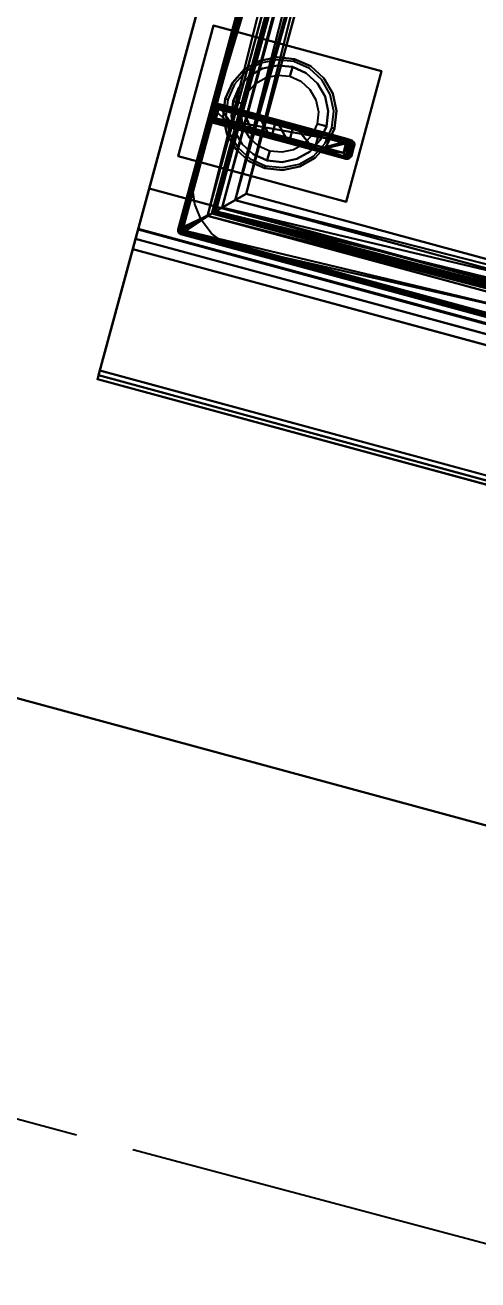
# Model space of a CAD drawing. Header units: millimetres. Extents: x 24907 to 30960, y 3978 to 9944.
# Drawn here: x 28257.7 to 28281.1, y 6856.5 to 6921.3 of the extents above; entities that cross this region are included whole.
import ezdxf

# ---------------------------------------------------------------- set-up
doc = ezdxf.new("R2010")
doc.units = ezdxf.units.MM
doc.linetypes.add('ACAD_ISO08W100', pattern=[36, 24, -3, 6, -3])
doc.linetypes.add('CONTINUA', pattern=[0])
doc.layers.get('DEFPOINTS').update_dxf_attribs({"linetype": 'CONTINUA'})
for name, color, linetype in [('200-EquipBlack-3d', 250, 'Continuous'), ('200-EquipBorder-2d', 9, 'Continuous'), ('200-EquipID-2d', 7, 'Continuous'), ('200-EquipInternal-2d', 252, 'Continuous'), ('200-EquipSteel-3d', 9, 'Continuous'), ('HG-031 Müşteri Mevcut', 30, 'Continuous')]:
    doc.layers.add(name, color=color, linetype=linetype)
doc.layers.add('200-InsPoint-3D', color=3, linetype='Continuous', plot=False)
doc.styles.add('ROMANS', font='micross.ttf')
doc.dimstyles.new('MSC Model 1-1', dxfattribs={"dimscale": 5, "dimtxt": 2.5, "dimasz": 2.5, "dimexe": 1.25, "dimexo": 0.625, "dimgap": 1, "dimtad": 1, "dimdec": 0, "dimdsep": 46, "dimtxsty": 'ROMANS', "dimcen": 2.5, "dimclrd": 256, "dimclre": 256, "dimclrt": 256, "dimadec": 0, "dimazin": 0, "dimtfac": 1, "dimtdec": 0, "dimtmove": 0, "dimatfit": 3, "dimfxl": 1, "dimtolj": 1, "dimtzin": 0, "dimarcsym": 0})

# ---------------------------------------------------------------- blocks, each defined once
blk = doc.blocks.new('ELECTROLUX-MC7-BODY1200X250')
at = {"layer": '200-EquipBorder-2d'}
for p, q in [((0, 0), (1200, 0)), ((0, -655), (0, 0))]:
    blk.add_line(p, q, dxfattribs=at)
at = {"layer": '200-EquipInternal-2d'}
blk.add_line((0, -80), (1200, -80), dxfattribs=at)
at = {"layer": '200-EquipSteel-3d'}
for points, invisible_edges in [([(0, -0.34, 912.22), (0, 0, 910.5), (1200, 0, 910.5), (1200, -0.34, 912.22)], 8), ([(0, 0, 902.7), (0, -0.13, 901.81), (1200, -0.13, 901.81), (1200, 0, 902.7)], 2), ([(0, -0.13, 901.81), (0, -0.54, 901.01), (1200, -0.54, 901.01), (1200, -0.13, 901.81)], 10), ([(0, -1.32, 913.68), (0, -0.34, 912.22), (1200, -0.34, 912.22), (1200, -1.32, 913.68)], 10), ([(0, -0.54, 901.01), (0, -1.19, 900.39), (1200, -1.19, 900.39), (1200, -0.54, 901.01)], 10), ([(0, -1.19, 900.39), (0, -2, 900), (1200, -2, 900), (1200, -1.19, 900.39)], 8), ([(0, -2.78, 914.66), (0, -1.32, 913.68), (1200, -1.32, 913.68), (1200, -2.78, 914.66)], 10), ([(0, -655, 650), (0, -655, 900), (0, -2, 900), (0, -102, 724)], 12), ([(0, -2, 900), (0, -2, 724), (0, -102, 724)], 8), ([(0, -4.5, 915), (0, -2.78, 914.66), (1200, -2.78, 914.66), (1200, -4.5, 915)], 2), ([(0, -71.6, 914.58), (0, -69.5, 915), (1200, -69.5, 915), (1200, -71.6, 914.58)], 8), ([(0, -73.39, 913.39), (0, -71.6, 914.58), (1200, -71.6, 914.58), (1200, -73.39, 913.39)], 10), ([(0, -74.58, 911.6), (0, -73.39, 913.39), (1200, -73.39, 913.39), (1200, -74.58, 911.6)], 10), ([(0, -75, 909.5), (0, -74.58, 911.6), (1200, -74.58, 911.6), (1200, -75, 909.5)], 2), ([(0, -75.45, 903.59), (0, -75, 905.7), (1200, -75, 905.7), (1200, -75.45, 903.59)], 8), ([(0, -76.64, 901.78), (0, -75.45, 903.59), (1200, -75.45, 903.59), (1200, -76.64, 901.78)], 10), ([(0, -78.4, 900.53), (0, -76.64, 901.78), (1200, -76.64, 901.78), (1200, -78.4, 900.53)], 10), ([(0, -80.5, 900), (0, -78.4, 900.53), (1200, -78.4, 900.53), (1200, -80.5, 900)], 2), ([(0, -102, 724), (0, -655, 650), (0, -102, 650)], 1)]:
    blk.add_3dface(points, dxfattribs=dict(at, invisible_edges=invisible_edges))
for points in [[(0, 0, 910.5), (0, 0, 902.7), (1200, 0, 902.7), (1200, 0, 910.5)], [(0, -2, 724), (0, -2, 900), (1200, -2, 900), (1200, -2, 724)], [(0, -102, 724), (0, -2, 724), (1200, -2, 724), (1200, -102, 724)], [(0, -69.5, 915), (0, -4.5, 915), (1200, -4.5, 915), (1200, -69.5, 915)], [(0, -75, 905.7), (0, -75, 909.5), (1200, -75, 909.5), (1200, -75, 905.7)], [(0, -655, 650), (0, -102, 650), (1200, -102, 650), (1200, -655, 650)], [(0, -102, 650), (1200, -102, 650), (1200, -102, 724), (0, -102, 724)]]:
    blk.add_3dface(points, dxfattribs=at)
at = {"layer": '200-InsPoint-3D'}
blk.add_point((0, 0), dxfattribs=at)
blk = doc.blocks.new('ELECTROLUX-MC7-TOPFYERBRURNERS6')
at = {"layer": '200-EquipInternal-2d'}
for p, q in [((378, -83.5), (22, -83.5)), ((20, -651.5), (20, -85.5)), ((20, -151), (20, -146)), ((20, -151), (20, -146)), ((22, -151), (22, -146)), ((82.81, -146), (22, -146)), ((22.47, -143.5), (82.76, -143.5)), ((82.76, -143.5), (91.91, -143.5)), ((82.81, -151), (82.81, -146)), ((92.02, -146), (82.81, -146)), ((94.04, -143.5), (91.91, -143.5)), ((92.02, -146), (92.02, -151)), ((94.37, -146), (96.48, -146)), ((94.37, -151), (94.37, -146)), ((96.48, -146), (96.48, -151)), ((22, -151), (82.81, -151)), ((82.76, -153.5), (22.47, -153.5)), ((91.91, -153.5), (82.76, -153.5)), ((82.81, -151), (92.02, -151)), ((91.91, -153.5), (94.04, -153.5)), ((96.48, -151), (94.37, -151))]:
    blk.add_line(p, q, dxfattribs=at)
blk.add_lwpolyline([(48.98, -112.48), (351.02, -112.48), (351.02, -624.52), (48.98, -624.52)], close=True, dxfattribs=at)
blk.add_arc((22, -85.5), 2, 90, 180, dxfattribs=at)
for centre, major_axis, ratio, start_param, end_param in [((22.47, -146), (0, 2.5), 0.948965, 0, 0.895145), ((82.76, -146), (0, 2.5), 0.02182, 4.712389, 6.283185), ((91.91, -146), (0, 2.5), 0.84544, -0.894481, 0), ((91.91, -146), (2.5, 2.5), 0.02182, 4.734206, 5.410521), ((91.91, -146), (-1.92, 1.92), 0.8391, 4.014257, 4.690572), ((22.47, -151), (0, 2.5), 0.948965, 2.246448, 3.141593), ((82.76, -151), (0, 2.5), 0.02182, 3.141593, 4.712389), ((91.91, -151), (0, 2.5), 0.84544, 3.141593, 4.036074), ((91.91, -151), (-2.5, 2.5), 0.02182, 4.014257, 4.690572), ((91.91, -151), (1.92, 1.92), 0.8391, 4.734206, 5.410521)]:
    blk.add_ellipse(centre, major_axis=major_axis, ratio=ratio, start_param=start_param, end_param=end_param, dxfattribs=at)
for points, knots in [([(20.62, -144.44), (20.45, -144.64), (20.31, -144.87), (20.14, -145.25), (20.09, -145.41), (20.03, -145.71), (20.01, -145.86), (20, -146)], [11.858599, 11.858599, 11.858599, 11.858599, 12.773425, 12.773425, 13.35037, 13.35037, 13.927314, 13.927314, 13.927314, 13.927314]), ([(22, -146), (21.87, -145.86), (21.74, -145.71), (21.47, -145.41), (21.33, -145.25), (20.99, -144.87), (20.79, -144.64), (20.62, -144.44)], [0, 0, 0, 0, 0.576945, 0.576945, 1.153889, 1.153889, 2.068716, 2.068716, 2.068716, 2.068716]), ([(96.48, -146), (96.48, -145.84), (96.46, -145.68), (96.4, -145.36), (96.35, -145.2), (96.23, -144.89), (96.15, -144.74), (95.97, -144.47), (95.87, -144.34), (95.65, -144.12), (95.53, -144.02), (95.26, -143.83), (95.12, -143.75), (94.82, -143.63), (94.66, -143.58), (94.35, -143.51), (94.19, -143.5), (94.04, -143.5)], [15.096253, 15.096253, 15.096253, 15.096253, 15.567018, 15.567018, 16.037783, 16.037783, 16.508548, 16.508548, 16.979314, 16.979314, 17.45135, 17.45135, 17.923386, 17.923386, 18.395422, 18.395422, 18.867458, 18.867458, 18.867458, 18.867458]), ([(20, -151), (20.01, -151.14), (20.03, -151.29), (20.09, -151.59), (20.14, -151.75), (20.31, -152.13), (20.45, -152.36), (20.62, -152.56)], [0, 0, 0, 0, 0.576945, 0.576945, 1.153889, 1.153889, 2.068716, 2.068716, 2.068716, 2.068716]), ([(20.62, -152.56), (20.79, -152.36), (20.99, -152.13), (21.33, -151.75), (21.47, -151.59), (21.74, -151.29), (21.87, -151.14), (22, -151)], [11.858599, 11.858599, 11.858599, 11.858599, 12.773425, 12.773425, 13.35037, 13.35037, 13.927314, 13.927314, 13.927314, 13.927314]), ([(94.04, -153.5), (94.19, -153.5), (94.35, -153.49), (94.66, -153.42), (94.82, -153.37), (95.12, -153.25), (95.26, -153.17), (95.53, -152.98), (95.65, -152.88), (95.87, -152.66), (95.97, -152.53), (96.15, -152.26), (96.23, -152.11), (96.35, -151.8), (96.4, -151.64), (96.46, -151.32), (96.48, -151.16), (96.48, -151)], [3.776921, 3.776921, 3.776921, 3.776921, 4.248957, 4.248957, 4.720993, 4.720993, 5.193029, 5.193029, 5.665065, 5.665065, 6.135831, 6.135831, 6.606596, 6.606596, 7.077361, 7.077361, 7.548126, 7.548126, 7.548126, 7.548126])]:
    blk.add_open_spline(points, degree=3, knots=knots, dxfattribs=at)
at = {"layer": '200-EquipSteel-3d'}
for points, invisible_edges in [([(54.11, -83.5, 900), (45.37, -84.65, 900), (0, -80.5, 900)], 10), ([(45.37, -84.65, 900), (37.22, -88.02, 900), (0, -80.5, 900)], 10), ([(37.22, -88.02, 900), (30.23, -93.39, 900), (0, -80.5, 900)], 10), ([(30.23, -93.39, 900), (24.86, -100.38, 900), (0, -80.5, 900)], 10), ([(24.86, -100.38, 900), (21.49, -108.53, 900), (0, -80.5, 900)], 10), ([(21.49, -108.53, 900), (20.34, -117.26, 900), (0, -80.5, 900)], 10), ([(0, -80.5, 900), (20.34, -117.26, 900), (20.34, -619.74, 900), (0, -655, 900)], 5), ([(400, -80.5, 900), (345.89, -83.5, 900), (54.11, -83.5, 900), (0, -80.5, 900)], 5)]:
    blk.add_3dface(points, dxfattribs=dict(at, invisible_edges=invisible_edges))
at = {"layer": '200-EquipBlack-3d'}
mesh = blk.add_polyface(dxfattribs=at)
corners = [(379.78, -85.71, 904.1), (380, -85.5, 900), (379.52, -84.72, 904.14), (379.73, -84.5, 900), (378, -83.5, 900), (378.78, -83.98, 904.14), (379, -83.77, 900), (377.79, -83.72, 904.1), (379.48, -85.71, 905.06), (379.29, -84.85, 905), (378.65, -85.21, 905.73), (378.76, -85.71, 905.75), (378.65, -84.21, 905), (377.79, -84.02, 905.06), (378.29, -84.85, 905.73), (377.79, -84.74, 905.75), (377.79, -85.71, 906), (22.21, -85.71, 906), (22.21, -84.74, 905.75), (22.21, -84.02, 905.06), (22.21, -83.72, 904.1), (22, -83.5, 900), (365.45, -638.95, 900), (22, -653.5, 900), (34.55, -638.95, 900), (365.45, -98.05, 900), (380, -651.5, 900), (34.55, -98.05, 900), (20, -85.5, 900), (21, -83.77, 900), (379.73, -652.5, 900), (379, -653.23, 900), (378, -653.5, 900), (20, -651.5, 900), (20.27, -652.5, 900), (21, -653.23, 900), (20.27, -84.5, 900), (21.22, -83.98, 904.14), (20.48, -84.72, 904.14), (20.22, -85.71, 904.1), (21.35, -84.21, 905), (21.71, -84.85, 905.73), (20.71, -84.85, 905), (20.52, -85.71, 905.06), (21.35, -85.21, 905.73), (21.24, -85.71, 905.75), (22.21, -651.29, 906), (21.24, -651.29, 905.75), (20.52, -651.29, 905.06), (20.22, -651.29, 904.1), (20.48, -652.28, 904.14), (21.22, -653.02, 904.14), (22.21, -653.28, 904.1), (20.71, -652.15, 905), (21.35, -651.79, 905.73), (21.35, -652.79, 905), (22.21, -652.98, 905.06), (21.71, -652.15, 905.73), (22.21, -652.26, 905.75), (35.55, -637.95, 899.73), (35.55, -99.05, 899.73), (36.28, -99.78, 899), (36.28, -637.22, 899), (38.88, -634.62, 902.5), (38.88, -102.38, 902.5), (36.31, -637.19, 905.06), (36.31, -99.81, 905.06), (32.81, -96.31, 906), (32.81, -640.69, 906), (48.98, -624.52, 885), (48.98, -112.48, 885), (44.36, -107.86, 885), (44.36, -629.14, 885), (377.79, -653.28, 904.1), (377.79, -652.98, 905.06), (377.79, -651.29, 906), (377.79, -652.26, 905.75), (363.72, -637.22, 899), (364.45, -637.95, 899.73), (364.45, -99.05, 899.73), (363.72, -99.78, 899), (367.19, -640.69, 906), (367.19, -96.31, 906), (378.78, -653.02, 904.14), (379.52, -652.28, 904.14), (379.78, -651.29, 904.1), (378.65, -652.79, 905), (378.29, -652.15, 905.73), (379.29, -652.15, 905), (379.48, -651.29, 905.06), (378.65, -651.79, 905.73), (378.76, -651.29, 905.75), (361.12, -634.62, 902.5), (351.02, -624.52, 885), (363.69, -637.19, 905.06), (355.64, -629.14, 885), (355.64, -107.86, 885), (351.02, -112.48, 885), (361.12, -102.38, 902.5), (363.69, -99.81, 905.06)]
mesh.append_faces([[corners[k] for k in face] for face in [(16, 10, 14), (17, 41, 44), (46, 54, 57), (75, 87, 90)]])
mesh.append_faces([[corners[k] for k in face] for face in [(4, 5, 6), (8, 10, 11), (16, 11, 10), (15, 16, 14), (7, 19, 13), (13, 18, 15), (28, 38, 36), (19, 41, 18), (17, 18, 41), (45, 17, 44), (39, 48, 43), (43, 47, 45), (23, 51, 35), (48, 54, 47), (46, 47, 54), (58, 46, 57), (52, 74, 56), (76, 56, 74), (26, 84, 30), (74, 87, 76), (85, 88, 84), (88, 87, 86), (75, 76, 87), (91, 75, 90), (85, 8, 89), (11, 89, 8)]], dxfattribs={"vtx0": -1})
mesh.append_faces([[corners[k] for k in face] for face in [(16, 15, 17), (22, 23, 24), (25, 26, 22), (27, 21, 25), (21, 28, 29), (6, 1, 4), (4, 25, 21), (24, 28, 27), (35, 33, 23), (26, 25, 1), (23, 22, 32), (17, 45, 46), (75, 81, 46), (81, 16, 82), (46, 67, 17), (17, 82, 16), (93, 72, 69), (72, 93, 95), (70, 71, 97), (97, 95, 93)]], dxfattribs={"vtx0": -1, "vtx1": -1})
mesh.append_faces([[corners[k] for k in face] for face in [(21, 27, 28), (4, 1, 25), (26, 32, 22), (24, 23, 33)]], dxfattribs={"vtx0": -1, "vtx1": -1, "vtx2": -1})
mesh.append_faces([[corners[k] for k in face] for face in [(17, 15, 18), (24, 33, 28), (46, 45, 47), (75, 58, 76), (16, 91, 11)]], dxfattribs={"vtx0": -1, "vtx2": -1})
mesh.append_faces([[corners[k] for k in face] for face in [(0, 1, 2), (5, 2, 6), (8, 0, 9), (5, 12, 2), (5, 7, 12), (12, 13, 14), (12, 14, 9), (2, 9, 0), (10, 9, 14), (19, 18, 13), (4, 21, 7), (30, 31, 26), (34, 33, 35), (20, 21, 37), (38, 37, 36), (19, 20, 40), (38, 42, 37), (38, 39, 42), (42, 43, 44), (42, 44, 40), (37, 40, 20), (41, 40, 44), (48, 47, 43), (28, 33, 39), (49, 33, 50), (51, 50, 35), (48, 49, 53), (51, 55, 50), (51, 52, 55), (55, 56, 57), (55, 57, 53), (50, 53, 49), (54, 53, 57), (24, 27, 59), (61, 62, 60), (63, 64, 65), (67, 68, 66), (69, 70, 63), (61, 71, 62), (73, 74, 52), (58, 56, 76), (32, 73, 23), (62, 77, 59), (22, 24, 78), (27, 25, 60), (80, 61, 79), (73, 32, 83), (84, 83, 30), (74, 73, 86), (88, 89, 90), (88, 86, 84), (83, 84, 86), (92, 93, 63), (68, 81, 65), (92, 63, 94), (72, 95, 62), (95, 96, 77), (98, 97, 92), (81, 82, 94), (98, 92, 99), (77, 80, 78), (25, 22, 79), (0, 8, 85), (91, 89, 11), (80, 96, 61), (70, 97, 64), (64, 98, 66), (82, 67, 99), (1, 0, 26)]], dxfattribs={"vtx1": -1})
mesh.append_faces([[corners[k] for k in face] for face in [(31, 32, 26), (75, 46, 58), (75, 16, 81), (81, 68, 46), (68, 67, 46), (67, 82, 17), (70, 69, 71), (72, 71, 69), (71, 96, 97), (96, 95, 97), (16, 75, 91)]], dxfattribs={"vtx1": -1, "vtx2": -1})
mesh.append_faces([[corners[k] for k in face] for face in [(1, 3, 2), (4, 7, 5), (2, 3, 6), (8, 9, 10), (7, 13, 12), (12, 9, 2), (13, 15, 14), (7, 20, 19), (21, 20, 7), (6, 3, 1), (28, 36, 29), (21, 29, 37), (28, 39, 38), (37, 29, 36), (19, 40, 41), (39, 43, 42), (42, 40, 37), (43, 45, 44), (39, 49, 48), (33, 49, 39), (33, 34, 50), (23, 52, 51), (50, 34, 35), (48, 53, 54), (52, 56, 55), (55, 53, 50), (56, 58, 57), (27, 60, 59), (62, 59, 60), (64, 66, 65), (68, 65, 66), (70, 64, 63), (71, 72, 62), (73, 52, 23), (77, 78, 59), (24, 59, 78), (25, 79, 60), (61, 60, 79), (32, 31, 83), (26, 85, 84), (83, 31, 30), (74, 86, 87), (73, 83, 86), (85, 89, 88), (88, 90, 87), (89, 91, 90), (93, 69, 63), (81, 94, 65), (63, 65, 94), (95, 77, 62), (96, 80, 77), (97, 93, 92), (82, 99, 94), (92, 94, 99), (80, 79, 78), (22, 78, 79), (96, 71, 61), (97, 98, 64), (98, 99, 66), (67, 66, 99), (0, 85, 26)]], dxfattribs={"vtx2": -1})
mesh = blk.add_polyface(dxfattribs=at)
corners = [(92.02, -146, 934.6), (93.56, -152.56, 933.98), (93.56, -144.44, 933.98), (92.02, -151, 934.6), (94.37, -151, 932.53), (94.37, -146, 932.53), (96.29, -145.04, 920.55), (96.48, -146, 920.59), (95.76, -144.23, 920.43), (92.82, -143.75, 933.14), (94.04, -143.5, 920), (91.91, -143.5, 932.1), (94.97, -143.69, 920.24), (96.48, -151, 920.59), (96.29, -151.96, 920.55), (92.82, -153.25, 933.14), (95.76, -152.77, 920.43), (94.97, -153.31, 920.24), (94.04, -153.5, 920), (91.91, -153.5, 932.1), (82.76, -143.5, 932.5), (77.27, -143.5, 912.68), (24.21, -143.5, 932.5), (53.98, -143.5, 885), (36.28, -143.5, 899), (63.49, -143.5, 900.63), (44.36, -143.5, 885), (35.83, -143.5, 899.53), (35.23, -143.5, 899.88), (22.5, -143.5, 900), (34.55, -143.5, 900), (77.27, -153.5, 912.68), (53.98, -153.5, 885), (63.49, -153.5, 900.63), (82.76, -153.5, 932.5), (22.5, -153.5, 900), (34.55, -153.5, 900), (24.21, -153.5, 932.5), (35.23, -153.5, 899.88), (35.83, -153.5, 899.53), (44.36, -153.5, 885), (36.28, -153.5, 899), (21.73, -151, 933.1), (20, -151, 900), (21.9, -151.8, 933.81), (21.25, -153.17, 900), (22.36, -152.56, 934.45), (20.34, -152.25, 900), (23.18, -153.25, 933.58), (20, -146, 900), (21.73, -146, 933.1), (20.34, -144.75, 900), (21.25, -143.83, 900), (82.81, -152.25, 934.67), (82.81, -151, 935), (82.79, -153.17, 933.75), (23.02, -151.8, 934.87), (23.73, -151, 935), (82.81, -146, 935), (23.73, -146, 935), (22.36, -144.44, 934.45), (23.02, -145.2, 934.87), (21.9, -145.2, 933.81), (23.18, -143.75, 933.58), (82.79, -143.83, 933.75), (82.81, -144.75, 934.67)]
mesh.append_faces([[corners[k] for k in face] for face in [(5, 6, 2), (5, 7, 6), (6, 8, 2), (13, 4, 14), (16, 14, 1), (1, 14, 4), (42, 43, 44), (45, 46, 47), (46, 45, 48), (46, 44, 47), (44, 43, 47), (1, 55, 15), (48, 55, 46), (46, 53, 56), (57, 56, 54), (50, 62, 49), (49, 62, 51), (63, 52, 60), (52, 51, 60), (60, 51, 62), (61, 65, 60), (59, 58, 61), (60, 64, 63), (9, 64, 2)]])
mesh.append_faces([[corners[k] for k in face] for face in [(0, 1, 2), (15, 16, 1), (16, 15, 17), (19, 17, 15), (32, 25, 33), (35, 48, 45), (35, 30, 36), (3, 53, 1), (53, 55, 1), (55, 53, 46), (58, 65, 61), (65, 64, 60), (64, 65, 2), (65, 0, 2)]], dxfattribs={"vtx0": -1})
mesh.append_faces([[corners[k] for k in face] for face in [(20, 21, 22), (23, 24, 25), (25, 22, 21), (30, 22, 28), (12, 17, 10), (17, 12, 16), (6, 14, 8), (8, 16, 12), (18, 34, 31), (37, 31, 34), (51, 29, 49), (49, 30, 43)]], dxfattribs={"vtx0": -1, "vtx1": -1})
mesh.append_faces([[corners[k] for k in face] for face in [(25, 28, 22), (37, 38, 33), (35, 43, 30)]], dxfattribs={"vtx0": -1, "vtx1": -1, "vtx2": -1})
mesh.append_faces([[corners[k] for k in face] for face in [(37, 33, 31), (33, 39, 41), (34, 15, 55), (34, 55, 48), (58, 54, 3), (54, 58, 59), (20, 63, 64), (20, 64, 9)]], dxfattribs={"vtx0": -1, "vtx2": -1})
mesh.append_faces([[corners[k] for k in face] for face in [(1, 4, 2), (2, 8, 9), (10, 11, 12), (12, 9, 8), (4, 13, 5), (18, 17, 19), (11, 10, 20), (29, 22, 30), (7, 13, 6), (10, 18, 21), (25, 21, 33), (19, 34, 18), (35, 36, 37), (40, 32, 41), (37, 48, 35), (43, 42, 49), (45, 47, 35), (19, 15, 34), (37, 34, 48), (0, 58, 3), (57, 54, 59), (42, 44, 50), (46, 60, 44), (60, 46, 61), (59, 61, 57), (62, 50, 44), (22, 29, 63), (22, 63, 20), (11, 20, 9), (26, 23, 40), (24, 26, 41), (36, 30, 38), (24, 41, 27), (39, 38, 27)]], dxfattribs={"vtx1": -1})
mesh.append_faces([[corners[k] for k in face] for face in [(10, 21, 20), (24, 27, 25), (27, 28, 25), (13, 14, 6), (14, 16, 8), (36, 38, 37), (38, 39, 33), (32, 33, 41), (47, 43, 35), (29, 30, 49), (3, 54, 53), (58, 0, 65)]], dxfattribs={"vtx1": -1, "vtx2": -1})
mesh.append_faces([[corners[k] for k in face] for face in [(0, 3, 1), (4, 5, 2), (11, 9, 12), (13, 7, 5), (23, 26, 24), (17, 18, 10), (18, 31, 21), (32, 23, 25), (21, 31, 33), (42, 50, 49), (51, 52, 29), (54, 56, 53), (46, 56, 61), (60, 62, 44), (61, 56, 57), (29, 52, 63), (23, 32, 40), (26, 40, 41), (30, 28, 38), (41, 39, 27), (38, 28, 27)]], dxfattribs={"vtx2": -1})
blk = doc.blocks.new('E7GCGL6C00')
for name in ['ELECTROLUX-MC7-BODY1200X250', 'ELECTROLUX-MC7-TOPFYERBRURNERS6']:
    blk.add_blockref(name, (0, 0))
blk = doc.blocks.new('PQ-MC-LEG200')
at = {"layer": '200-EquipSteel-3d'}
for points in [[(-45, -35, 198), (-45, 35, 198), (45, 35, 198), (45, -35, 198)], [(-45, -35, 200), (45, -35, 200), (45, 35, 200), (-45, 35, 200)], [(-45, 35, 198), (-45, 35, 200), (45, 35, 200), (45, 35, 198)], [(-45, -35, 198), (-45, -35, 200), (-45, 35, 200), (-45, 35, 198)], [(45, -35, 198), (45, 35, 198), (45, 35, 200), (45, -35, 200)], [(-45, -35, 198), (45, -35, 198), (45, -35, 200), (-45, -35, 200)]]:
    blk.add_3dface(points, dxfattribs=at)
for points, invisible_edges in [([(-17.19, 23.66, 198), (-17.19, 23.66, 71), (-9.04, 27.82, 71), (-9.04, 27.82, 198)], 5), ([(-17.19, 23.66, 71), (-16.41, 22.58, 66), (-8.62, 26.54, 66), (-9.04, 27.82, 71)], 5), ([(-9.04, 27.82, 198), (-9.04, 27.82, 71), (0, 29.25, 71), (0, 29.25, 198)], 1), ([(-9.04, 27.82, 71), (-8.62, 26.54, 66), (0, 27.91, 66), (0, 29.25, 71)], 1), ([(0, 29.25, 198), (0, 29.25, 71), (9.04, 27.82, 71), (9.04, 27.82, 198)], 4), ([(0, 29.25, 71), (0, 27.91, 66), (8.62, 26.54, 66), (9.04, 27.82, 71)], 4), ([(9.04, 27.82, 71), (8.62, 26.54, 66), (16.41, 22.58, 66), (17.19, 23.66, 71)], 5), ([(9.04, 27.82, 198), (9.04, 27.82, 71), (17.19, 23.66, 71), (17.19, 23.66, 198)], 5), ([(-23.66, 17.19, 198), (-23.66, 17.19, 71), (-17.19, 23.66, 71), (-17.19, 23.66, 198)], 5), ([(-23.66, 17.19, 71), (-22.58, 16.41, 66), (-16.41, 22.58, 66), (-17.19, 23.66, 71)], 5), ([(-14.69, 20.23, 66), (-14.69, 20.23, 5), (-20.23, 14.69, 5), (-20.23, 14.69, 66)], 5), ([(-14.69, 20.23, 5), (-13.83, 19.04, 1.46), (-19.04, 13.83, 1.46), (-20.23, 14.69, 5)], 7), ([(-7.73, 23.78, 66), (-7.73, 23.78, 5), (-14.69, 20.23, 5), (-14.69, 20.23, 66)], 5), ([(-7.73, 23.78, 5), (-7.27, 22.38, 1.46), (-13.83, 19.04, 1.46), (-14.69, 20.23, 5)], 7), ([(-7.27, 22.38, 1.46), (-6.18, 19.02), (-11.76, 16.18), (-13.83, 19.04, 1.46)], 13), ([(0, 25, 66), (0, 25, 5), (-7.73, 23.78, 5), (-7.73, 23.78, 66)], 4), ([(0, 25, 5), (0, 23.54, 1.46), (-7.27, 22.38, 1.46), (-7.73, 23.78, 5)], 6), ([(0, 23.54, 1.46), (0, 20), (-6.18, 19.02), (-7.27, 22.38, 1.46)], 12), ([(7.73, 23.78, 66), (7.73, 23.78, 5), (0, 25, 5), (0, 25, 66)], 1), ([(7.73, 23.78, 5), (7.27, 22.38, 1.46), (0, 23.54, 1.46), (0, 25, 5)], 3), ([(7.27, 22.38, 1.46), (6.18, 19.02), (0, 20), (0, 23.54, 1.46)], 9), ([(13.83, 19.04, 1.46), (11.76, 16.18), (6.18, 19.02), (7.27, 22.38, 1.46)], 13), ([(14.69, 20.23, 5), (13.83, 19.04, 1.46), (7.27, 22.38, 1.46), (7.73, 23.78, 5)], 7), ([(14.69, 20.23, 66), (14.69, 20.23, 5), (7.73, 23.78, 5), (7.73, 23.78, 66)], 5), ([(20.23, 14.69, 5), (19.04, 13.83, 1.46), (13.83, 19.04, 1.46), (14.69, 20.23, 5)], 7), ([(20.23, 14.69, 66), (20.23, 14.69, 5), (14.69, 20.23, 5), (14.69, 20.23, 66)], 5), ([(17.19, 23.66, 71), (16.41, 22.58, 66), (22.58, 16.41, 66), (23.66, 17.19, 71)], 5), ([(17.19, 23.66, 198), (17.19, 23.66, 71), (23.66, 17.19, 71), (23.66, 17.19, 198)], 5), ([(-27.82, 9.04, 198), (-27.82, 9.04, 71), (-23.66, 17.19, 71), (-23.66, 17.19, 198)], 5), ([(-27.82, 9.04, 71), (-26.54, 8.62, 66), (-22.58, 16.41, 66), (-23.66, 17.19, 71)], 5), ([(-20.23, 14.69, 66), (-20.23, 14.69, 5), (-23.78, 7.73, 5), (-23.78, 7.73, 66)], 5), ([(-20.23, 14.69, 5), (-19.04, 13.83, 1.46), (-22.38, 7.27, 1.46), (-23.78, 7.73, 5)], 7), ([(-19.04, 13.83, 1.46), (-16.18, 11.76), (-19.02, 6.18), (-22.38, 7.27, 1.46)], 13), ([(-13.83, 19.04, 1.46), (-11.76, 16.18), (-16.18, 11.76), (-19.04, 13.83, 1.46)], 13), ([(19.04, 13.83, 1.46), (16.18, 11.76), (11.76, 16.18), (13.83, 19.04, 1.46)], 13), ([(22.38, 7.27, 1.46), (19.02, 6.18), (16.18, 11.76), (19.04, 13.83, 1.46)], 13), ([(23.78, 7.73, 5), (22.38, 7.27, 1.46), (19.04, 13.83, 1.46), (20.23, 14.69, 5)], 7), ([(23.78, 7.73, 66), (23.78, 7.73, 5), (20.23, 14.69, 5), (20.23, 14.69, 66)], 5), ([(23.66, 17.19, 71), (22.58, 16.41, 66), (26.54, 8.62, 66), (27.82, 9.04, 71)], 5), ([(23.66, 17.19, 198), (23.66, 17.19, 71), (27.82, 9.04, 71), (27.82, 9.04, 198)], 5), ([(-29.25, 0, 198), (-29.25, 0, 71), (-27.82, 9.04, 71), (-27.82, 9.04, 198)], 4), ([(-29.25, 0, 71), (-27.91, 0, 66), (-26.54, 8.62, 66), (-27.82, 9.04, 71)], 4), ([(-23.78, 7.73, 66), (-23.78, 7.73, 5), (-25, 0, 5), (-25, 0, 66)], 1), ([(-23.78, 7.73, 5), (-22.38, 7.27, 1.46), (-23.54, 0, 1.46), (-25, 0, 5)], 3), ([(-22.38, 7.27, 1.46), (-19.02, 6.18), (-20, 0), (-23.54, 0, 1.46)], 9), ([(23.54, 0, 1.46), (20, 0), (19.02, 6.18), (22.38, 7.27, 1.46)], 12), ([(25, 0, 5), (23.54, 0, 1.46), (22.38, 7.27, 1.46), (23.78, 7.73, 5)], 6), ([(25, 0, 66), (25, 0, 5), (23.78, 7.73, 5), (23.78, 7.73, 66)], 4), ([(27.82, 9.04, 71), (26.54, 8.62, 66), (27.91, 0, 66), (29.25, 0, 71)], 1), ([(27.82, 9.04, 198), (27.82, 9.04, 71), (29.25, 0, 71), (29.25, 0, 198)], 1), ([(-27.82, -9.04, 198), (-27.82, -9.04, 71), (-29.25, 0, 71), (-29.25, 0, 198)], 1), ([(-27.82, -9.04, 71), (-26.54, -8.62, 66), (-27.91, 0, 66), (-29.25, 0, 71)], 1), ([(-25, 0, 66), (-25, 0, 5), (-23.78, -7.73, 5), (-23.78, -7.73, 66)], 4), ([(-25, 0, 5), (-23.54, 0, 1.46), (-22.38, -7.27, 1.46), (-23.78, -7.73, 5)], 6), ([(-23.54, 0, 1.46), (-20, 0), (-19.02, -6.18), (-22.38, -7.27, 1.46)], 12), ([(22.38, -7.27, 1.46), (19.02, -6.18), (20, 0), (23.54, 0, 1.46)], 9), ([(23.78, -7.73, 5), (22.38, -7.27, 1.46), (23.54, 0, 1.46), (25, 0, 5)], 3), ([(23.78, -7.73, 66), (23.78, -7.73, 5), (25, 0, 5), (25, 0, 66)], 1), ([(29.25, 0, 71), (27.91, 0, 66), (26.54, -8.62, 66), (27.82, -9.04, 71)], 4), ([(29.25, 0, 198), (29.25, 0, 71), (27.82, -9.04, 71), (27.82, -9.04, 198)], 4), ([(-22.38, -7.27, 1.46), (-19.02, -6.18), (-16.18, -11.76), (-19.04, -13.83, 1.46)], 13), ([(19.04, -13.83, 1.46), (16.18, -11.76), (19.02, -6.18), (22.38, -7.27, 1.46)], 13), ([(-23.66, -17.19, 71), (-22.58, -16.41, 66), (-26.54, -8.62, 66), (-27.82, -9.04, 71)], 5), ([(-23.66, -17.19, 198), (-23.66, -17.19, 71), (-27.82, -9.04, 71), (-27.82, -9.04, 198)], 5), ([(-23.78, -7.73, 5), (-22.38, -7.27, 1.46), (-19.04, -13.83, 1.46), (-20.23, -14.69, 5)], 7), ([(-23.78, -7.73, 66), (-23.78, -7.73, 5), (-20.23, -14.69, 5), (-20.23, -14.69, 66)], 5), ([(-19.04, -13.83, 1.46), (-16.18, -11.76), (-11.76, -16.18), (-13.83, -19.04, 1.46)], 13), ([(13.83, -19.04, 1.46), (11.76, -16.18), (16.18, -11.76), (19.04, -13.83, 1.46)], 13), ([(20.23, -14.69, 5), (19.04, -13.83, 1.46), (22.38, -7.27, 1.46), (23.78, -7.73, 5)], 7), ([(20.23, -14.69, 66), (20.23, -14.69, 5), (23.78, -7.73, 5), (23.78, -7.73, 66)], 5), ([(27.82, -9.04, 71), (26.54, -8.62, 66), (22.58, -16.41, 66), (23.66, -17.19, 71)], 5), ([(27.82, -9.04, 198), (27.82, -9.04, 71), (23.66, -17.19, 71), (23.66, -17.19, 198)], 5), ([(-17.19, -23.66, 71), (-16.41, -22.58, 66), (-22.58, -16.41, 66), (-23.66, -17.19, 71)], 5), ([(-17.19, -23.66, 198), (-17.19, -23.66, 71), (-23.66, -17.19, 71), (-23.66, -17.19, 198)], 5), ([(-20.23, -14.69, 5), (-19.04, -13.83, 1.46), (-13.83, -19.04, 1.46), (-14.69, -20.23, 5)], 7), ([(-20.23, -14.69, 66), (-20.23, -14.69, 5), (-14.69, -20.23, 5), (-14.69, -20.23, 66)], 5), ([(-14.69, -20.23, 5), (-13.83, -19.04, 1.46), (-7.27, -22.38, 1.46), (-7.73, -23.78, 5)], 7), ([(-13.83, -19.04, 1.46), (-11.76, -16.18), (-6.18, -19.02), (-7.27, -22.38, 1.46)], 13), ([(-7.27, -22.38, 1.46), (-6.18, -19.02), (0, -20), (0, -23.54, 1.46)], 9), ([(0, -23.54, 1.46), (0, -20), (6.18, -19.02), (7.27, -22.38, 1.46)], 12), ([(7.27, -22.38, 1.46), (6.18, -19.02), (11.76, -16.18), (13.83, -19.04, 1.46)], 13), ([(7.73, -23.78, 5), (7.27, -22.38, 1.46), (13.83, -19.04, 1.46), (14.69, -20.23, 5)], 7), ([(14.69, -20.23, 5), (13.83, -19.04, 1.46), (19.04, -13.83, 1.46), (20.23, -14.69, 5)], 7), ([(14.69, -20.23, 66), (14.69, -20.23, 5), (20.23, -14.69, 5), (20.23, -14.69, 66)], 5), ([(23.66, -17.19, 71), (22.58, -16.41, 66), (16.41, -22.58, 66), (17.19, -23.66, 71)], 5), ([(23.66, -17.19, 198), (23.66, -17.19, 71), (17.19, -23.66, 71), (17.19, -23.66, 198)], 5), ([(-9.04, -27.82, 71), (-8.62, -26.54, 66), (-16.41, -22.58, 66), (-17.19, -23.66, 71)], 5), ([(-9.04, -27.82, 198), (-9.04, -27.82, 71), (-17.19, -23.66, 71), (-17.19, -23.66, 198)], 5), ([(-14.69, -20.23, 66), (-14.69, -20.23, 5), (-7.73, -23.78, 5), (-7.73, -23.78, 66)], 5), ([(-7.73, -23.78, 5), (-7.27, -22.38, 1.46), (0, -23.54, 1.46), (0, -25, 5)], 3), ([(-7.73, -23.78, 66), (-7.73, -23.78, 5), (0, -25, 5), (0, -25, 66)], 1), ([(0, -25, 5), (0, -23.54, 1.46), (7.27, -22.38, 1.46), (7.73, -23.78, 5)], 6), ([(0, -25, 66), (0, -25, 5), (7.73, -23.78, 5), (7.73, -23.78, 66)], 4), ([(7.73, -23.78, 66), (7.73, -23.78, 5), (14.69, -20.23, 5), (14.69, -20.23, 66)], 5), ([(17.19, -23.66, 71), (16.41, -22.58, 66), (8.62, -26.54, 66), (9.04, -27.82, 71)], 5), ([(17.19, -23.66, 198), (17.19, -23.66, 71), (9.04, -27.82, 71), (9.04, -27.82, 198)], 5), ([(0, -29.25, 71), (0, -27.91, 66), (-8.62, -26.54, 66), (-9.04, -27.82, 71)], 4), ([(0, -29.25, 198), (0, -29.25, 71), (-9.04, -27.82, 71), (-9.04, -27.82, 198)], 4), ([(9.04, -27.82, 71), (8.62, -26.54, 66), (0, -27.91, 66), (0, -29.25, 71)], 1), ([(9.04, -27.82, 198), (9.04, -27.82, 71), (0, -29.25, 71), (0, -29.25, 198)], 1)]:
    blk.add_3dface(points, dxfattribs=dict(at, invisible_edges=invisible_edges))
blk = doc.blocks.new('E7BAPP00RH')
at = {"layer": '200-EquipInternal-2d'}
blk.add_lwpolyline([(0, -102), (1600, -102), (1600, -655), (0, -655)], close=True, dxfattribs=at)
at = {"layer": '200-EquipSteel-3d', "invisible_edges": 8}
for points in [[(0, -655, 650), (0, -655, 200), (0, -102, 200), (0, -102, 650)], [(21, -655, 605), (21, -655, 200), (21, -102, 200), (21, -102, 605)]]:
    blk.add_3dface(points, dxfattribs=at)
at = {"layer": '200-EquipSteel-3d'}
for points in [[(0, -102, 200), (21, -102, 200), (21, -102, 650), (0, -102, 650)], [(0, -655, 200), (21, -655, 200), (21, -102, 200), (0, -102, 200)], [(0, -102, 650), (1600, -102, 650), (1600, -655, 650), (0, -655, 650)], [(21, -102, 650), (1579, -102, 650), (1579, -102, 245), (21, -102, 245)], [(21, -102, 200), (1579, -102, 200), (1579, -102, 245), (21, -102, 245)], [(21, -655, 245), (1579, -655, 245), (1579, -102, 245), (21, -102, 245)], [(21, -655, 200), (1579, -655, 200), (1579, -102, 200), (21, -102, 200)], [(1579, -655, 605), (21, -655, 605), (21, -102, 605), (1579, -102, 605)]]:
    blk.add_3dface(points, dxfattribs=at)
at = {"layer": '200-InsPoint-3D'}
blk.add_point((0, 0), dxfattribs=at)
blk.add_blockref('PQ-MC-LEG200', (55, -157))
blk = doc.blocks.new('*D196')
at = {"layer": '200-EquipID-2d', "lineweight": -2, "transparency": 16777216}
for p, q in [((28306.607, 6873.203), (28197.301, 6902.866)), ((28161.241, 6746.118), (28200.059, 6889.165)), ((28261.241, 6706.029), (28151.935, 6735.691))]:
    blk.add_line(p, q, dxfattribs=at)
at = {"layer": '200-EquipID-2d', "transparency": 16777216}
for points in [[(28198.049, 6889.711), (28202.07, 6888.62), (28203.333, 6901.229)], [(28159.23, 6746.664), (28163.251, 6745.573), (28157.967, 6734.055)]]:
    blk.add_solid(points, dxfattribs=at)
at = {"layer": 'DEFPOINTS', "color": 0, "transparency": 16777216}
for p in [(28203.333, 6901.229), (28309.623, 6872.385), (28264.257, 6705.211)]:
    blk.add_point(p, dxfattribs=at)
at = {"layer": '200-EquipID-2d', "transparency": 16777216, "insert": (28169.587, 6820.644), "char_height": 12.5, "attachment_point": 5, "rotation": 74.81725, "style": 'ROMANS'}
blk.add_mtext('\\A1;173', dxfattribs=at)

msp = doc.modelspace()

# ---------------------------------------------------------------- linework, layer by layer
msp.add_line((27832.397, 7001.89), (28459.709, 6831.656))
msp.add_lwpolyline([(28025.495, 6949.489), (28459.709, 6831.656), (28527.803, 7082.581), (28093.588, 7200.414)], close=True)
at = {"layer": '200-EquipBorder-2d', "linetype": 'ACAD_ISO08W100'}
msp.add_lwpolyline([(28019.793, 6928.072), (28449.725, 6813.617), (28485.741, 6948.906), (28055.809, 7063.36)], close=True, dxfattribs=at)
at = {"layer": 'HG-031 Müşteri Mevcut'}
msp.add_lwpolyline([(27900.491, 7252.815), (27832.397, 7001.89), (28459.709, 6831.656), (28527.803, 7082.581)], close=True, dxfattribs=at)

# ---------------------------------------------------------------- block references
at = {"xscale": -0.1000000000059509, "yscale": 0.1000000000003638, "zscale": 0.1, "rotation": 164.8172531370625}
for name in ['E7BAPP00RH', 'E7GCGL6C00']:
    msp.add_blockref(name, (28261.491, 6903.061), dxfattribs=at)

# ---------------------------------------------------------------- dimensions: what is measured, and where the dimension line sits
at = {"layer": '200-EquipID-2d'}
dim = msp.add_aligned_dim(p1=(28264.257, 6705.211), p2=(28309.623, 6872.385), distance=110.134, dimstyle='MSC Model 1-1', dxfattribs=at)
dim.commit()
dim.dimension.update_dxf_attribs({"geometry": '*D196', "text_midpoint": (28169.587, 6820.644)})

doc.saveas('drawing.dxf')
